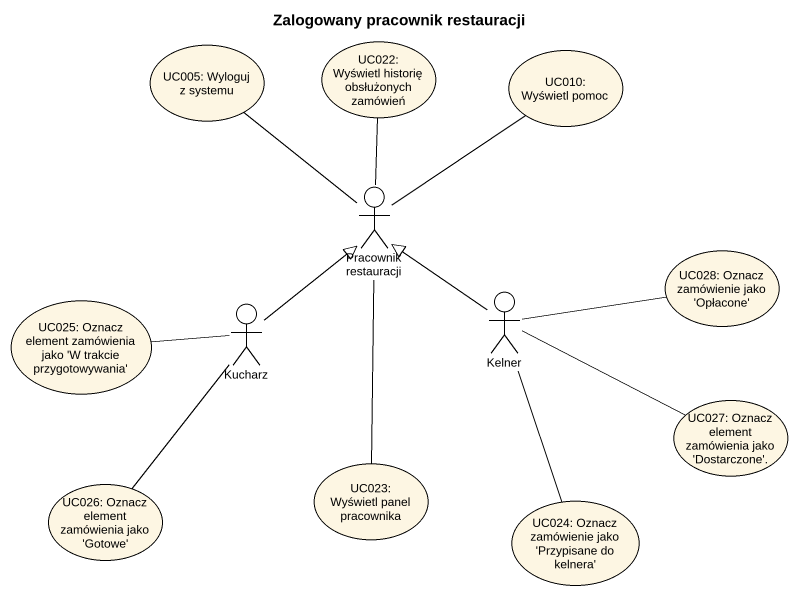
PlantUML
@startuml
title Zalogowany pracownik restauracji
usecase "UC005: Wyloguj z systemu" as UC005_Wyloguj_z_systemu
usecase "UC022: Wyświetl historię obsłużonych zamówień" as UC022_Wyświetl_historię
usecase "UC010: Wyświetl pomoc" as UC010_Wyświetl_pomoc
actor "Pracownik restauracji" as Pracownik_restauracji
usecase "UC028: Oznacz zamówienie jako 'Opłacone'" as UC028_Oznacz_zamówienie
usecase "UC025: Oznacz element zamówienia jako 'W trakcie przygotowywania'" as UC025_Oznacz_element
actor Kucharz
actor Kelner
usecase "UC027: Oznacz element zamówienia jako 'Dostarczone'." as UC027_Oznacz_element
usecase "UC023: Wyświetl panel pracownika" as UC023_Wyświetl_panel
usecase "UC026: Oznacz element zamówienia jako 'Gotowe'" as UC026_Oznacz_element
usecase "UC024: Oznacz zamówienie jako 'Przypisane do kelnera'" as UC024_Oznacz_zamówienie
Pracownik_restauracji -up- UC005_Wyloguj_z_systemu
Pracownik_restauracji -up- UC022_Wyświetl_historię
Pracownik_restauracji -up- UC010_Wyświetl_pomoc
Pracownik_restauracji -- UC023_Wyświetl_panel
Kucharz -up-|> Pracownik_restauracji
Kucharz -left- UC025_Oznacz_element
Kucharz -- UC026_Oznacz_element
Kelner -up-|> Pracownik_restauracji
Kelner -right- UC028_Oznacz_zamówienie
Kelner -right- UC027_Oznacz_element
Kelner -- UC024_Oznacz_zamówienie
@enduml
